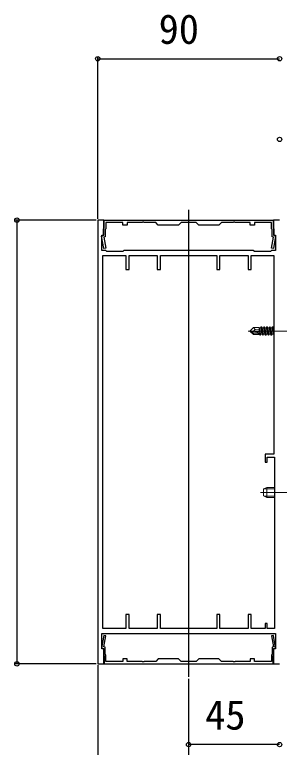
# Model space of a CAD drawing. Units: millimetres, scale not verified. Extents: x -875 to 875, y -1304 to 1298.
# Drawn here: x 115.1 to 246.1, y 124.5 to 487.8 of the extents above; entities that cross this region are included whole.
import ezdxf
from ezdxf.enums import TextEntityAlignment as Align

# ---------------------------------------------------------------- set-up
doc = ezdxf.new("R2010")
doc.units = ezdxf.units.MM
doc.header["$LTSCALE"] = 8
for name, color, linetype in [('0-3_YKK_11', 7, 'Continuous'), ('0-4_YKK_12', 2, 'Continuous'), ('0-6_YKK_D', 6, 'Continuous')]:
    doc.layers.add(name, color=color, linetype=linetype)
doc.layers.add('0-5_YKK_13', color=4, linetype='Continuous', lineweight=18)
doc.styles.add('ＭＳ ゴシック', font='')
doc.styles.get('ＭＳ ゴシック').set_extended_font_data('MS Gothic')

msp = doc.modelspace()

# ---------------------------------------------------------------- linework, layer by layer
at = {"layer": '0-3_YKK_11'}
for points in [[(156.221, 385.9), (156.221, 165.9), (159.221, 165.9), (159.221, 173.4), (158.221, 173.4), (158.221, 180.9), (164.263, 180.9), (164.446, 181.02), (164.996, 181.02), (165.179, 180.9), (178.263, 180.9), (178.446, 181.02), (178.996, 181.02), (179.179, 180.9), (190.263, 180.9), (190.446, 181.02), (190.996, 181.02), (191.179, 180.9), (223.263, 180.9), (223.446, 181.02), (223.996, 181.02), (224.179, 180.9), (237.263, 180.9), (237.446, 181.02), (237.996, 181.02), (238.179, 180.9), (244.221, 180.9), (244.221, 173.4), (243.221, 173.4), (243.221, 165.9), (246.221, 165.9)], [(158.221, 378.4), (159.221, 378.4), (159.221, 385.9), (156.221, 385.9)], [(159.921, 381.177), (159.921, 377.554), (159.305, 377.389), (160.257, 371.987), (159.272, 371.813), (158.178, 378.019), (159.021, 378.245), (159.021, 381.55), (159.371, 381.9), (159.371, 385.9)], [(246.221, 385.9), (243.221, 385.9), (243.221, 378.4), (244.221, 378.4), (244.221, 370.9), (242.221, 370.9), (241.721, 370.4), (238.179, 370.4), (237.996, 370.28), (237.446, 370.28), (237.263, 370.4), (233.721, 370.4), (233.221, 370.9), (224.179, 370.9), (223.996, 370.78), (223.446, 370.78), (223.263, 370.9), (191.179, 370.9), (190.996, 370.78), (190.446, 370.78), (190.263, 370.9), (179.179, 370.9), (178.996, 370.78), (178.446, 370.78), (178.263, 370.9), (169.221, 370.9), (168.721, 370.4), (165.179, 370.4), (164.996, 370.28), (164.446, 370.28), (164.263, 370.4), (160.721, 370.4), (160.221, 370.9), (158.221, 370.9), (158.221, 378.4)], [(159.371, 385.9), (243.071, 385.9), (243.071, 381.9), (243.421, 381.55), (243.421, 378.245), (244.264, 378.019), (243.17, 371.813), (242.185, 371.987), (243.138, 377.389), (242.521, 377.554), (242.521, 381.177), (242.171, 381.527), (242.171, 384.7), (233.721, 384.7), (233.721, 383.4), (231.721, 383.4), (231.721, 384.7), (224.179, 384.7), (223.996, 384.82), (223.446, 384.82), (223.263, 384.7), (217.521, 384.7), (216.221, 383.4), (206.221, 383.4), (204.921, 384.7), (197.521, 384.7), (196.221, 383.4), (186.221, 383.4), (184.921, 384.7), (179.179, 384.7), (178.996, 384.82), (178.446, 384.82), (178.263, 384.7), (170.721, 384.7), (170.721, 383.4), (168.721, 383.4), (168.721, 384.7), (160.271, 384.7), (160.271, 381.527), (159.921, 381.177)], [(158.721, 183.4), (158.721, 368.4), (170.221, 368.4), (170.221, 361.4), (171.721, 361.4), (171.721, 368.4), (185.721, 368.4), (185.721, 361.4), (187.221, 361.4), (187.221, 368.4), (215.221, 368.4), (215.221, 361.4), (216.721, 361.4), (216.721, 368.4), (230.721, 368.4), (230.721, 361.4), (232.221, 361.4), (232.221, 368.4), (243.421, 368.4), (243.421, 269.9), (239.021, 269.9), (239.021, 265.9), (240.021, 265.9), (240.021, 268.4), (243.721, 268.4), (243.721, 183.4), (240.021, 183.4), (240.021, 185.9), (239.021, 185.9), (239.021, 183.4), (232.221, 183.4), (232.221, 190.4), (230.721, 190.4), (230.721, 183.4), (216.721, 183.4), (216.721, 190.4), (215.221, 190.4), (215.221, 183.4), (187.221, 183.4), (187.221, 190.4)], [(187.221, 190.4), (185.721, 190.4), (185.721, 183.4), (171.721, 183.4), (171.721, 190.4), (170.221, 190.4), (170.221, 183.4), (158.721, 183.4)], [(159.921, 170.623), (159.921, 174.246), (159.305, 174.411), (160.257, 179.813), (159.272, 179.987), (158.178, 173.781), (159.021, 173.555), (159.021, 170.25), (159.371, 169.9), (159.371, 165.9)], [(159.371, 165.9), (243.071, 165.9), (243.071, 169.9), (243.421, 170.25), (243.421, 173.555), (244.264, 173.781), (243.17, 179.987), (242.185, 179.813), (243.138, 174.411), (242.521, 174.246), (242.521, 170.623), (242.171, 170.273), (242.171, 167.1), (233.721, 167.1), (233.721, 168.4), (231.721, 168.4), (231.721, 167.1), (224.179, 167.1), (223.996, 166.98), (223.446, 166.98), (223.263, 167.1), (217.521, 167.1), (216.221, 168.4), (206.221, 168.4), (204.921, 167.1), (197.521, 167.1), (196.221, 168.4), (186.221, 168.4), (184.921, 167.1), (179.179, 167.1), (178.996, 166.98), (178.446, 166.98), (178.263, 167.1), (170.721, 167.1), (170.721, 168.4), (168.721, 168.4), (168.721, 167.1), (160.271, 167.1), (160.271, 170.273), (159.921, 170.623)]]:
    msp.add_lwpolyline(points, dxfattribs=at)
at = {"layer": '0-4_YKK_12'}
msp.add_line((201.221, 390.939), (201.221, 159.454), dxfattribs=at)
at = {"layer": '0-5_YKK_13'}
for p, q in [((251.621, 330.9), (230.721, 330.9)), ((231.721, 331.05), (233.271, 332.6)), ((231.721, 331.05), (231.721, 330.75)), ((233.343, 330.9), (231.721, 331.05)), ((233.343, 330.9), (231.721, 330.9)), ((232.145, 330.75), (231.721, 330.75)), ((231.721, 330.75), (233.271, 329.2)), ((233.395, 329.5), (232.145, 330.75)), ((237.844, 329.568), (232.145, 330.75)), ((236.121, 332.6), (233.271, 332.6)), ((234.075, 331.643), (233.271, 332.6)), ((237.728, 329.99), (233.343, 330.9)), ((236.121, 332.6), (236.189, 332.45)), ((236.121, 330.324), (236.121, 332.6)), ((236.404, 330.265), (236.121, 331.983)), ((236.854, 332.45), (236.189, 332.45)), ((236.696, 330.205), (236.189, 332.45)), ((237.171, 333), (236.854, 332.45)), ((237.393, 330.06), (236.854, 332.45)), ((237.671, 330.002), (237.171, 333)), ((237.271, 333), (237.171, 333)), ((237.271, 333), (237.775, 329.974)), ((237.271, 333), (237.589, 332.45)), ((238.289, 329.35), (237.589, 332.45)), ((238.254, 332.45), (237.589, 332.45)), ((238.571, 333), (238.254, 332.45)), ((239.271, 328.8), (238.571, 333)), ((238.671, 333), (238.571, 333)), ((238.671, 333), (239.371, 328.8)), ((238.671, 333), (238.989, 332.45)), ((239.689, 329.35), (238.989, 332.45)), ((239.654, 332.45), (238.989, 332.45)), ((239.971, 333), (239.654, 332.45)), ((240.671, 328.8), (239.971, 333)), ((240.071, 333), (239.971, 333)), ((240.071, 333), (240.771, 328.8)), ((240.071, 333), (240.389, 332.45)), ((241.089, 329.35), (240.389, 332.45)), ((241.054, 332.45), (240.389, 332.45)), ((241.371, 333), (241.054, 332.45)), ((242.071, 328.8), (241.371, 333)), ((241.471, 333), (241.371, 333)), ((241.471, 333), (242.171, 328.8)), ((241.471, 333), (241.789, 332.45)), ((242.489, 329.35), (241.789, 332.45)), ((242.454, 332.45), (241.789, 332.45)), ((242.771, 333), (242.454, 332.45)), ((243.421, 329.1), (242.771, 333)), ((242.871, 333), (242.771, 333)), ((242.871, 333), (243.421, 329.7)), ((242.871, 333), (243.189, 332.45)), ((243.421, 331.421), (243.189, 332.45)), ((243.421, 332.45), (243.189, 332.45)), ((233.271, 329.2), (233.395, 329.5)), ((236.24, 329.2), (233.271, 329.2)), ((237.673, 329.5), (233.395, 329.5)), ((236.138, 330.32), (236.121, 330.404)), ((236.121, 329.2), (236.121, 329.5)), ((236.413, 328.9), (236.24, 329.2)), ((236.413, 328.9), (236.297, 329.5)), ((236.629, 328.9), (236.413, 328.9)), ((236.629, 328.9), (236.53, 329.5)), ((236.629, 328.9), (236.889, 329.35)), ((236.889, 329.35), (236.854, 329.503)), ((237.554, 329.35), (236.889, 329.35)), ((237.871, 328.8), (237.752, 329.513)), ((237.843, 329.568), (237.971, 328.8)), ((237.971, 328.8), (237.871, 328.8)), ((237.971, 328.8), (238.289, 329.35)), ((238.954, 329.35), (238.289, 329.35)), ((239.371, 328.8), (239.271, 328.8)), ((239.371, 328.8), (239.689, 329.35)), ((240.354, 329.35), (239.689, 329.35)), ((240.771, 328.8), (240.671, 328.8)), ((240.771, 328.8), (241.089, 329.35)), ((241.754, 329.35), (241.089, 329.35)), ((242.171, 328.8), (242.071, 328.8)), ((242.171, 328.8), (242.489, 329.35)), ((243.154, 329.35), (242.489, 329.35)), ((253.913, 250.9), (236.83, 250.9)), ((238.221, 252.6), (239.921, 253.4)), ((238.221, 249.2), (238.221, 252.6)), ((243.721, 252.746), (238.531, 252.746)), ((243.721, 253.4), (239.921, 253.4)), ((238.221, 249.2), (239.921, 248.4)), ((243.721, 249.054), (238.531, 249.054))]:
    msp.add_line(p, q, dxfattribs=at)
for points in [[(233.343, 330.9), (234.075, 331.643), (236.121, 331.8)], [(239.271, 328.8), (238.954, 329.35), (238.254, 332.45)], [(240.671, 328.8), (240.354, 329.35), (239.654, 332.45)], [(242.071, 328.8), (241.754, 329.35), (241.054, 332.45)], [(243.421, 328.887), (243.154, 329.35), (242.454, 332.45)], [(237.871, 328.8), (237.554, 329.35), (237.52, 329.5)], [(243.721, 248.4), (239.921, 248.4), (239.921, 253.4)]]:
    msp.add_lwpolyline(points, dxfattribs=at)
msp.add_arc((237.673, 329.748), 0.248, 270, 77.19096, dxfattribs=at)
at = {"layer": '0-6_YKK_D'}
for p, q in [((156.221, 386.6), (156.221, 466.9)), ((156.221, 465.9), (246.221, 465.9)), ((155.521, 385.9), (115.221, 385.9)), ((116.221, 385.9), (116.221, 165.9)), ((155.521, 165.9), (115.221, 165.9)), ((156.221, 165.2), (156.221, 84.9)), ((201.221, 158.454), (201.221, 84.9)), ((201.221, 158.454), (201.221, 84.9)), ((201.221, 158.454), (201.221, 124.9)), ((246.221, 125.9), (201.221, 125.9))]:
    msp.add_line(p, q, dxfattribs=at)
for centre in [(156.221, 465.9), (246.221, 465.9), (246.221, 465.9), (246.221, 425.9), (116.221, 385.9), (116.221, 165.9), (201.221, 125.9), (246.221, 125.9), (246.221, 125.9)]:
    msp.add_circle(centre, 1.075, dxfattribs=at)

# ---------------------------------------------------------------- texts
at = {"layer": '0-6_YKK_D', "style": 'ＭＳ ゴシック'}
for s, p in [('90', (186.392, 468.9)), ('45', (209.403, 128.9))]:
    msp.add_text(s, height=14.66, dxfattribs=at).set_placement(p, align=Align.BOTTOM_LEFT)

doc.saveas('drawing.dxf')
